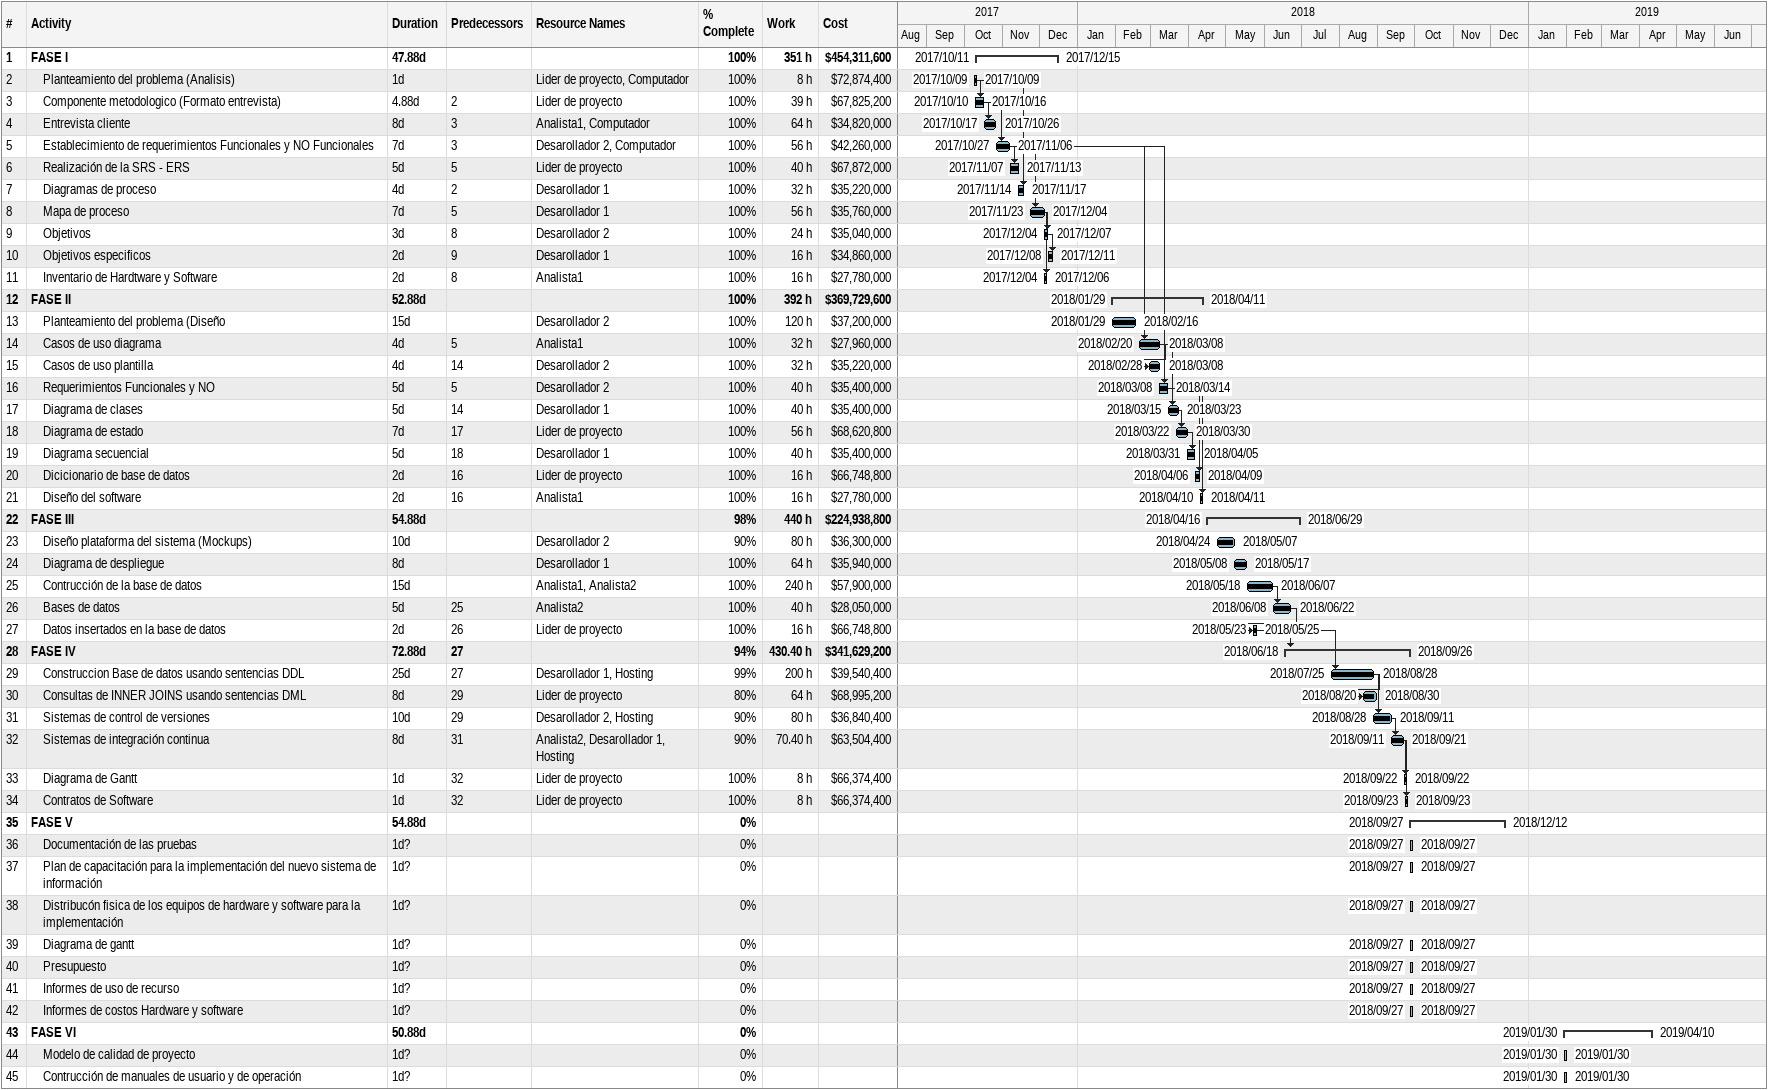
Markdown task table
| ID | Level | Task | Duration | Start | Finish | Predecessors | Resources | % complete | Work (h) | Cost ($) |
|---|---|---|---|---|---|---|---|---|---|---|
| 1 | 1 | **FASE I** | 47.88d | 2017-10-11 | 2017-12-15 |  |  | 100 | 351 | 454311600 |
| 2 | 2 | Planteamiento del problema (Analisis) | 1d | 2017-10-09 | 2017-10-09 |  | Lider de proyecto, Computador | 100 | 8 | 72874400 |
| 3 | 2 | Componente metodologico (Formato entrevista) | 4.88d | 2017-10-10 | 2017-10-16 | 2 | Lider de proyecto | 100 | 39 | 67825200 |
| 4 | 2 | Entrevista cliente | 8d | 2017-10-17 | 2017-10-26 | 3 | Analista1, Computador | 100 | 64 | 34820000 |
| 5 | 2 | Establecimiento de requerimientos Funcionales y NO Funcionales | 7d | 2017-10-27 | 2017-11-06 | 3 | Desarollador 2, Computador | 100 | 56 | 42260000 |
| 6 | 2 | Realización de la SRS - ERS | 5d | 2017-11-07 | 2017-11-13 | 5 | Lider de proyecto | 100 | 40 | 67872000 |
| 7 | 2 | Diagramas de proceso | 4d | 2017-11-14 | 2017-11-17 | 2 | Desarollador 1 | 100 | 32 | 35220000 |
| 8 | 2 | Mapa de proceso | 7d | 2017-11-23 | 2017-12-04 | 5 | Desarollador 1 | 100 | 56 | 35760000 |
| 9 | 2 | Objetivos | 3d | 2017-12-04 | 2017-12-07 | 8 | Desarollador 2 | 100 | 24 | 35040000 |
| 10 | 2 | Objetivos especificos | 2d | 2017-12-08 | 2017-12-11 | 9 | Desarollador 1 | 100 | 16 | 34860000 |
| 11 | 2 | Inventario de Hardtware y Software | 2d | 2017-12-04 | 2017-12-06 | 8 | Analista1 | 100 | 16 | 27780000 |
| 12 | 1 | **FASE II** | 52.88d | 2018-01-29 | 2018-04-11 |  |  | 100 | 392 | 369729600 |
| 13 | 2 | Planteamiento del problema (Diseño | 15d | 2018-01-29 | 2018-02-16 |  | Desarollador 2 | 100 | 120 | 37200000 |
| 14 | 2 | Casos de uso diagrama | 4d | 2018-02-20 | 2018-03-08 | 5 | Analista1 | 100 | 32 | 27960000 |
| 15 | 2 | Casos de uso plantilla | 4d | 2018-02-28 | 2018-03-08 | 14 | Desarollador 2 | 100 | 32 | 35220000 |
| 16 | 2 | Requerimientos Funcionales y NO | 5d | 2018-03-08 | 2018-03-14 | 5 | Desarollador 2 | 100 | 40 | 35400000 |
| 17 | 2 | Diagrama de clases | 5d | 2018-03-15 | 2018-03-23 | 14 | Desarollador 1 | 100 | 40 | 35400000 |
| 18 | 2 | Diagrama de estado | 7d | 2018-03-22 | 2018-03-30 | 17 | Lider de proyecto | 100 | 56 | 68620800 |
| 19 | 2 | Diagrama secuencial | 5d | 2018-03-31 | 2018-04-05 | 18 | Desarollador 1 | 100 | 40 | 35400000 |
| 20 | 2 | Dicicionario de base de datos | 2d | 2018-04-06 | 2018-04-09 | 16 | Lider de proyecto | 100 | 16 | 66748800 |
| 21 | 2 | Diseño del software | 2d | 2018-04-10 | 2018-04-11 | 16 | Analista1 | 100 | 16 | 27780000 |
| 22 | 1 | **FASE III** | 54.88d | 2018-04-16 | 2018-06-29 |  |  | 98 | 440 | 224938800 |
| 23 | 2 | Diseño plataforma del sistema (Mockups) | 10d | 2018-04-24 | 2018-05-07 |  | Desarollador 2 | 90 | 80 | 36300000 |
| 24 | 2 | Diagrama de despliegue | 8d | 2018-05-08 | 2018-05-17 |  | Desarollador 1 | 100 | 64 | 35940000 |
| 25 | 2 | Contrucción de la base de datos | 15d | 2018-05-18 | 2018-06-07 |  | Analista1, Analista2 | 100 | 240 | 57900000 |
| 26 | 2 | Bases de datos | 5d | 2018-06-08 | 2018-06-22 | 25 | Analista2 | 100 | 40 | 28050000 |
| 27 | 2 | Datos insertados en la base de datos | 2d | 2018-05-23 | 2018-05-25 | 26 | Lider de proyecto | 100 | 16 | 66748800 |
| 28 | 1 | **FASE IV** | 72.88d | 2018-06-18 | 2018-09-26 | 27 |  | 94 | 430.40 | 341629200 |
| 29 | 2 | Construccion Base de datos usando sentencias DDL | 25d | 2018-07-25 | 2018-08-28 | 27 | Desarollador 1, Hosting | 99 | 200 | 39540400 |
| 30 | 2 | Consultas de INNER JOINS usando sentencias DML | 8d | 2018-08-20 | 2018-08-30 | 29 | Lider de proyecto | 80 | 64 | 68995200 |
| 31 | 2 | Sistemas de control de versiones | 10d | 2018-08-28 | 2018-09-11 | 29 | Desarollador 2, Hosting | 90 | 80 | 36840400 |
| 32 | 2 | Sistemas de integración continua | 8d | 2018-09-11 | 2018-09-21 | 31 | Analista2, Desarollador 1, Hosting | 90 | 70.40 | 63504400 |
| 33 | 2 | Diagrama de Gantt | 1d | 2018-09-22 | 2018-09-22 | 32 | Lider de proyecto | 100 | 8 | 66374400 |
| 34 | 2 | Contratos de Software | 1d | 2018-09-23 | 2018-09-23 | 32 | Lider de proyecto | 100 | 8 | 66374400 |
| 35 | 1 | **FASE V** | 54.88d | 2018-09-27 | 2018-12-12 |  |  | 0 |  |  |
| 36 | 2 | Documentación de las pruebas | 1d? | 2018-09-27 | 2018-09-27 |  |  | 0 |  |  |
| 37 | 2 | Plan de capacitación para la implementación del nuevo sistema de información | 1d? | 2018-09-27 | 2018-09-27 |  |  | 0 |  |  |
| 38 | 2 | Distribucón fisica de los equipos de hardware y software para la implementación | 1d? | 2018-09-27 | 2018-09-27 |  |  | 0 |  |  |
| 39 | 2 | Diagrama de gantt | 1d? | 2018-09-27 | 2018-09-27 |  |  | 0 |  |  |
| 40 | 2 | Presupuesto | 1d? | 2018-09-27 | 2018-09-27 |  |  | 0 |  |  |
| 41 | 2 | Informes de uso de recurso | 1d? | 2018-09-27 | 2018-09-27 |  |  | 0 |  |  |
| 42 | 2 | Informes de costos Hardware y software | 1d? | 2018-09-27 | 2018-09-27 |  |  | 0 |  |  |
| 43 | 1 | **FASE VI** | 50.88d | 2019-01-30 | 2019-04-10 |  |  | 0 |  |  |
| 44 | 2 | Modelo de calidad de proyecto | 1d? | 2019-01-30 | 2019-01-30 |  |  | 0 |  |  |
| 45 | 2 | Contrucción de manuales de usuario y de operación | 1d? | 2019-01-30 | 2019-01-30 |  |  | 0 |  |  |
